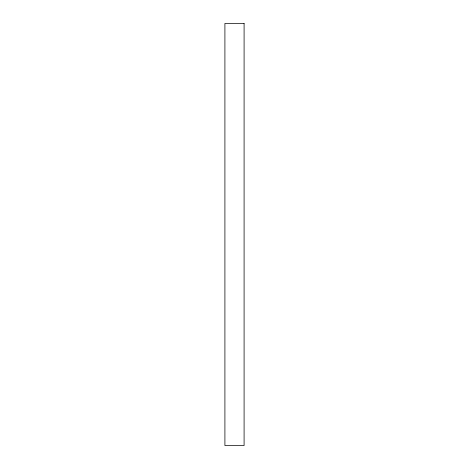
<?xml version="1.0" encoding="UTF-8"?>
<svg xmlns="http://www.w3.org/2000/svg" width="469" height="469" viewBox="0 0 469 469"><rect width="100%" height="100%" fill="white"/><g stroke="black" fill="none" stroke-linecap="round" stroke-linejoin="round"><path stroke-width="0.7" d="M244.091 23.45L224.909 23.45L224.909 445.55L244.091 445.55L244.091 23.45"/></g></svg>
